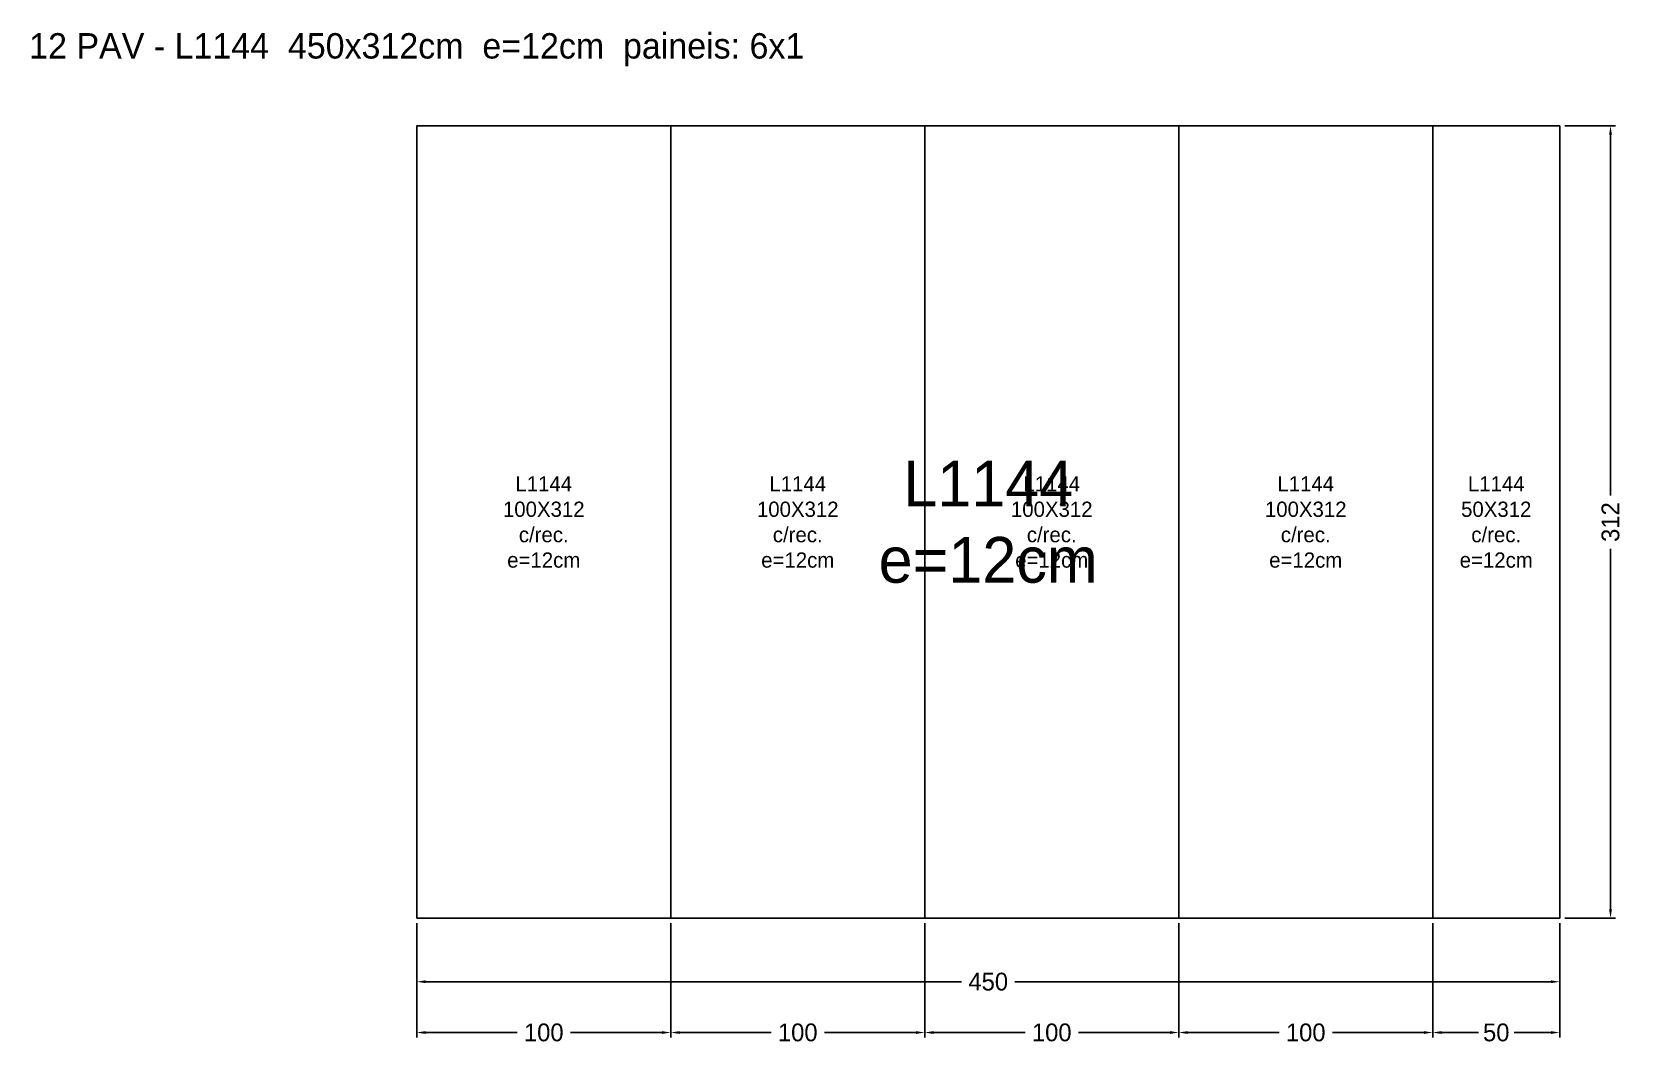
# Model space of a CAD drawing. Header units: metres. Extents: x -152 to 475, y -50 to 349.
import ezdxf

# ---------------------------------------------------------------- set-up
doc = ezdxf.new("R2010")
doc.units = ezdxf.units.M
for name, color, linetype in [('AUX00', 2, 'Continuous'), ('Contorno', 7, 'Continuous'), ('COTA', 3, 'Continuous'), ('NOMENCLATURA', 2, 'Continuous'), ('Paineis', 3, 'Continuous'), ('Texto Secao', 2, 'Continuous')]:
    doc.layers.add(name, color=color, linetype=linetype)
doc.dimstyles.new('COTA_LJ', dxfattribs={"dimtxt": 7, "dimasz": 3.5, "dimexe": 2, "dimexo": 2, "dimgap": 1.5, "dimtad": 1, "dimdec": 1, "dimcen": 2.5, "dimclrd": 3, "dimclre": 3, "dimclrt": 3, "dimazin": 3, "dimtfac": 1, "dimtmove": 0, "dimatfit": 3})

# ---------------------------------------------------------------- blocks, each defined once
blk = doc.blocks.new('_CLOSEDFILLED')
at = {"color": 0, "linetype": 'BYBLOCK'}
blk.add_solid([(-1, 0.16), (0, 0), (-1, -0.16)], dxfattribs=at)
blk = doc.blocks.new('*D1')
at = {"color": 3}
for p, q in [((0, -2), (0, -27)), ((450, -2), (450, -27)), ((3.5, -25), (214.5, -25)), ((235.5, -25), (446.5, -25))]:
    blk.add_line(p, q, dxfattribs=at)
at = {"layer": 'Defpoints'}
for p in [(0, 0), (450, 0), (0, -25)]:
    blk.add_point(p, dxfattribs=at)
at = {"layer": 'COTA', "color": 3, "xscale": 3.5, "yscale": 3.5, "rotation": 180}
blk.add_blockref('_CLOSEDFILLED', (0, -25), dxfattribs=at)
at = {"layer": 'COTA', "color": 3, "xscale": 3.5, "yscale": 3.5}
blk.add_blockref('_CLOSEDFILLED', (450, -25), dxfattribs=at)
at = {"layer": 'COTA', "color": 3, "insert": (225, -25), "char_height": 7, "attachment_point": 5}
blk.add_mtext('450', dxfattribs=at)
blk = doc.blocks.new('*D2')
at = {"color": 3}
for p, q in [((452, 312), (472, 312)), ((470, 166.5), (470, 308.5)), ((470, 3.5), (470, 145.5)), ((452, 0), (472, 0))]:
    blk.add_line(p, q, dxfattribs=at)
at = {"layer": 'Defpoints'}
for p in [(450, 312), (450, 0), (470, 0)]:
    blk.add_point(p, dxfattribs=at)
at = {"layer": 'COTA', "color": 3, "xscale": 3.5, "yscale": 3.5}
for p, rotation in [((470, 312), 90), ((470, 0), 270)]:
    blk.add_blockref('_CLOSEDFILLED', p, dxfattribs=dict(at, rotation=rotation))
at = {"layer": 'COTA', "color": 3, "insert": (470, 156), "char_height": 7, "attachment_point": 5, "rotation": 90}
blk.add_mtext('312', dxfattribs=at)
blk = doc.blocks.new('*D3')
at = {"color": 3}
for p, q in [((0, -2), (0, -47)), ((100, -2), (100, -47)), ((3.5, -45), (39.5, -45)), ((60.5, -45), (96.5, -45))]:
    blk.add_line(p, q, dxfattribs=at)
at = {"layer": 'Defpoints'}
for p in [(0, 0), (100, 0), (0, -45)]:
    blk.add_point(p, dxfattribs=at)
at = {"layer": 'COTA', "color": 3, "xscale": 3.5, "yscale": 3.5, "rotation": 180}
blk.add_blockref('_CLOSEDFILLED', (0, -45), dxfattribs=at)
at = {"layer": 'COTA', "color": 3, "xscale": 3.5, "yscale": 3.5}
blk.add_blockref('_CLOSEDFILLED', (100, -45), dxfattribs=at)
at = {"layer": 'COTA', "color": 3, "insert": (50, -45), "char_height": 7, "attachment_point": 5}
blk.add_mtext('100', dxfattribs=at)
blk = doc.blocks.new('*D4')
at = {"color": 3}
for p, q in [((100, -2), (100, -47)), ((200, -2), (200, -47)), ((103.5, -45), (139.5, -45)), ((160.5, -45), (196.5, -45))]:
    blk.add_line(p, q, dxfattribs=at)
at = {"layer": 'Defpoints'}
for p in [(100, 0), (200, 0), (100, -45)]:
    blk.add_point(p, dxfattribs=at)
at = {"layer": 'COTA', "color": 3, "xscale": 3.5, "yscale": 3.5, "rotation": 180}
blk.add_blockref('_CLOSEDFILLED', (100, -45), dxfattribs=at)
at = {"layer": 'COTA', "color": 3, "xscale": 3.5, "yscale": 3.5}
blk.add_blockref('_CLOSEDFILLED', (200, -45), dxfattribs=at)
at = {"layer": 'COTA', "color": 3, "insert": (150, -45), "char_height": 7, "attachment_point": 5}
blk.add_mtext('100', dxfattribs=at)
blk = doc.blocks.new('*D5')
at = {"color": 3}
for p, q in [((200, -2), (200, -47)), ((300, -2), (300, -47)), ((203.5, -45), (239.5, -45)), ((260.5, -45), (296.5, -45))]:
    blk.add_line(p, q, dxfattribs=at)
at = {"layer": 'Defpoints'}
for p in [(200, 0), (300, 0), (200, -45)]:
    blk.add_point(p, dxfattribs=at)
at = {"layer": 'COTA', "color": 3, "xscale": 3.5, "yscale": 3.5, "rotation": 180}
blk.add_blockref('_CLOSEDFILLED', (200, -45), dxfattribs=at)
at = {"layer": 'COTA', "color": 3, "xscale": 3.5, "yscale": 3.5}
blk.add_blockref('_CLOSEDFILLED', (300, -45), dxfattribs=at)
at = {"layer": 'COTA', "color": 3, "insert": (250, -45), "char_height": 7, "attachment_point": 5}
blk.add_mtext('100', dxfattribs=at)
blk = doc.blocks.new('*D6')
at = {"color": 3}
for p, q in [((300, -2), (300, -47)), ((400, -2), (400, -47)), ((303.5, -45), (339.5, -45)), ((360.5, -45), (396.5, -45))]:
    blk.add_line(p, q, dxfattribs=at)
at = {"layer": 'Defpoints'}
for p in [(300, 0), (400, 0), (300, -45)]:
    blk.add_point(p, dxfattribs=at)
at = {"layer": 'COTA', "color": 3, "xscale": 3.5, "yscale": 3.5, "rotation": 180}
blk.add_blockref('_CLOSEDFILLED', (300, -45), dxfattribs=at)
at = {"layer": 'COTA', "color": 3, "xscale": 3.5, "yscale": 3.5}
blk.add_blockref('_CLOSEDFILLED', (400, -45), dxfattribs=at)
at = {"layer": 'COTA', "color": 3, "insert": (350, -45), "char_height": 7, "attachment_point": 5}
blk.add_mtext('100', dxfattribs=at)
blk = doc.blocks.new('*D7')
at = {"color": 3}
for p, q in [((400, -2), (400, -47)), ((450, -2), (450, -47)), ((403.5, -45), (418, -45)), ((432, -45), (446.5, -45))]:
    blk.add_line(p, q, dxfattribs=at)
at = {"layer": 'Defpoints'}
for p in [(400, 0), (450, 0), (400, -45)]:
    blk.add_point(p, dxfattribs=at)
at = {"layer": 'COTA', "color": 3, "xscale": 3.5, "yscale": 3.5, "rotation": 180}
blk.add_blockref('_CLOSEDFILLED', (400, -45), dxfattribs=at)
at = {"layer": 'COTA', "color": 3, "xscale": 3.5, "yscale": 3.5}
blk.add_blockref('_CLOSEDFILLED', (450, -45), dxfattribs=at)
at = {"layer": 'COTA', "color": 3, "insert": (425, -45), "char_height": 7, "attachment_point": 5}
blk.add_mtext('50', dxfattribs=at)

msp = doc.modelspace()

# ---------------------------------------------------------------- linework, layer by layer
at = {"layer": 'Contorno'}
msp.add_lwpolyline([(0, 0), (450, 0), (450, 312), (0, 312), (0, 0)], close=True, dxfattribs=at)
at = {"layer": 'Paineis'}
for points in [[(0, 0), (100, 0), (100, 312), (0, 312)], [(100, 0), (200, 0), (200, 312), (100, 312)], [(200, 0), (300, 0), (300, 312), (200, 312)], [(300, 0), (400, 0), (400, 312), (300, 312)], [(400, 0), (450, 0), (450, 312), (400, 312)]]:
    msp.add_lwpolyline(points, close=True, dxfattribs=at)

# ---------------------------------------------------------------- texts
at = {"layer": 'AUX00', "char_height": 6, "attachment_point": 5}
for s, insert, width in [('\\pxqc;L1144^J100X312^Jc/rec.^Je=12cm', (50, 156), 100), ('\\pxqc;L1144^J100X312^Jc/rec.^Je=12cm', (150, 156), 100), ('\\pxqc;L1144^J100X312^Jc/rec.^Je=12cm', (250, 156), 100), ('\\pxqc;L1144^J100X312^Jc/rec.^Je=12cm', (350, 156), 100), ('\\pxqc;L1144^J50X312^Jc/rec.^Je=12cm', (425, 156), 50)]:
    msp.add_mtext(s, dxfattribs=dict(at, insert=insert, width=width))
at = {"layer": 'NOMENCLATURA', "insert": (0, 342), "char_height": 10, "width": 470, "attachment_point": 5}
msp.add_mtext('12 PAV - L1144  450x312cm  e=12cm  paineis: 6x1', dxfattribs=at)
at = {"layer": 'Texto Secao', "insert": (225, 156), "char_height": 18, "width": 450, "attachment_point": 5}
msp.add_mtext('L1144\\Pe=12cm', dxfattribs=at)

# ---------------------------------------------------------------- dimensions: what is measured, and where the dimension line sits
at = {"layer": 'COTA'}
dim = msp.add_linear_dim(base=(470, 0), p1=(450, 0), p2=(450, 312), angle=90, dimstyle='COTA_LJ', dxfattribs=at)
dim.commit()
dim.dimension.update_dxf_attribs({"geometry": '*D2', "text_midpoint": (470, 156)})
for base, p1, p2, picture, middle in [((0, -25), (0, 0), (450, 0), '*D1', (225, -25)), ((0, -45), (0, 0), (100, 0), '*D3', (50, -45)), ((100, -45), (100, 0), (200, 0), '*D4', (150, -45)), ((200, -45), (200, 0), (300, 0), '*D5', (250, -45)), ((300, -45), (300, 0), (400, 0), '*D6', (350, -45)), ((400, -45), (400, 0), (450, 0), '*D7', (425, -45))]:
    dim = msp.add_linear_dim(base=base, p1=p1, p2=p2, dimstyle='COTA_LJ', dxfattribs=at)
    dim.commit()
    dim.dimension.update_dxf_attribs({"geometry": picture, "text_midpoint": middle})

doc.saveas('drawing.dxf')
